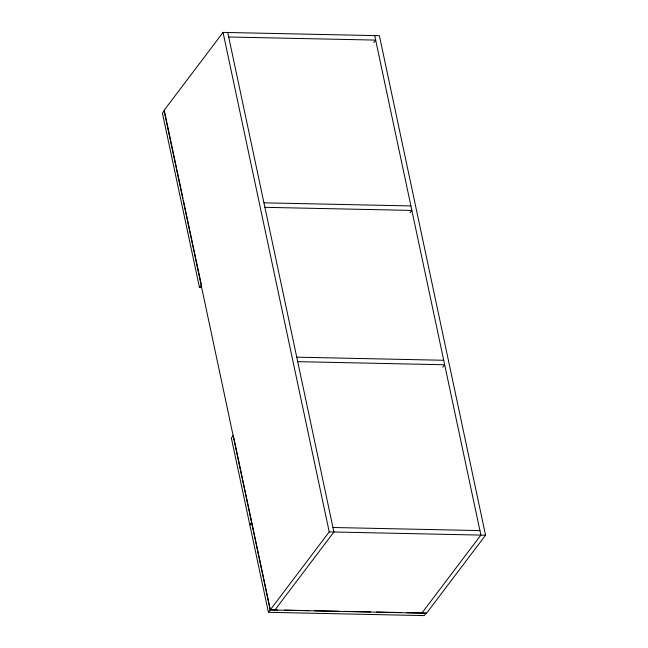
<?xml version="1.0" encoding="UTF-8"?>
<svg xmlns="http://www.w3.org/2000/svg" width="648" height="648" viewBox="0 0 648 648"><rect width="100%" height="100%" fill="white"/><g stroke="black" fill="none" stroke-linecap="round" stroke-linejoin="round"><path stroke-width="0.97" d="M223.05 32.4L164.017 110.444L270.192 609.938L426.53 613.235L485.563 535.191L379.396 35.697L223.05 32.4L329.225 531.895L268.418 612.311L424.238 615.6L426.133 613.089L406.912 612.684M373.831 42.509L375.662 40.095L228.695 36.993M201.512 287.574L199.487 287.534L201.39 285.023M410.038 212.836L411.861 210.422L264.902 207.32M442.843 367.181L444.666 364.767L297.707 361.665M274.882 610.035L333.914 531.992L227.74 32.497M421.84 613.138L480.873 535.094L374.706 35.6M263.947 202.824L410.905 205.926M296.752 357.17L443.71 360.272M332.959 527.496L479.917 530.599M329.225 531.895L485.563 535.191M277.401 609.954L270.313 609.8L251.837 522.895L249.942 525.398L268.418 612.311M284.48 610.1L308.764 610.619M314.831 610.74L339.115 611.258M345.19 611.38L370.486 611.915M376.553 612.044L400.837 612.554M176.475 167.824L164.333 110.703L162.437 113.206L199.487 287.534M176.896 169.792L182.963 198.353M183.384 200.321L189.459 228.882M189.872 230.85L201.18 284.035M233.264 435.48L231.36 437.991L249.836 524.904L251.732 522.393L233.264 435.48"/></g></svg>
